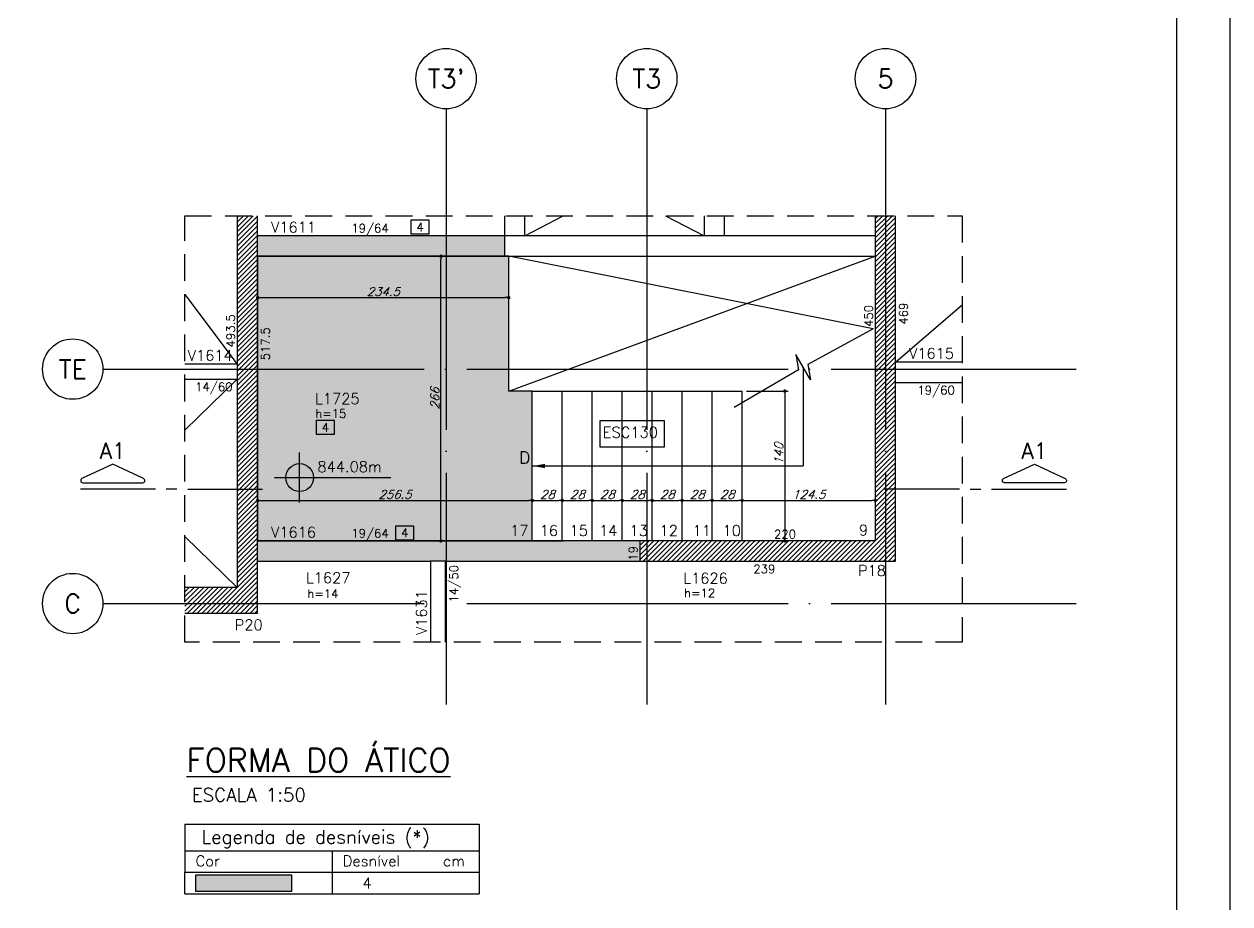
# Model space of a CAD drawing. Header units: millimetres. Extents: x -832 to 3668, y -1574 to 5296.
# Drawn here: x 2541 to 3668, y 3526 to 4348 of the extents above; entities that cross this region are included whole.
import ezdxf
from ezdxf.enums import TextEntityAlignment as Align

# ---------------------------------------------------------------- set-up
doc = ezdxf.new("R2010")
doc.units = ezdxf.units.MM
doc.header["$LTSCALE"] = 50
doc.linetypes.add('DASHED', pattern=[0.75, 0.5, -0.25])
doc.linetypes.add('EIXO', pattern=[6.8, 6, -0.4, 0, -0.4])
for name, color, linetype in [('AR-TEXTO_REGUA 120_1-200', 4, 'Continuous'), ('F-AUX', 2, 'Continuous'), ('F-AUX-RED', 1, 'Continuous'), ('F-CORTE-INDICAÇÃO', 4, 'Continuous'), ('F-COTAS', 106, 'Continuous'), ('F-EIXO', 12, 'EIXO'), ('F-ESC NUM', 2, 'Continuous'), ('F-ESC-PROJ', 1, 'Continuous'), ('F-ESCADAS', 2, 'Continuous'), ('F-LAJES', 3, 'Continuous'), ('F-LAJES-DIM', 2, 'Continuous'), ('F-LAJES-NOME', 4, 'Continuous'), ('F-MARGEM', 1, 'Continuous'), ('F-NÍVEL-PLANTA', 2, 'Continuous'), ('F-PILARES-DIM', 172, 'Continuous'), ('F-PILARES-HACH', 174, 'Continuous'), ('F-PILARES-NOME', 170, 'Continuous'), ('F-PILARES-S', 170, 'Continuous'), ('F-TABELA-NÍVEIS', 1, 'Continuous'), ('F-TEXTO', 6, 'Continuous'), ('F-TEXTO ESCADA', 2, 'Continuous'), ('F-TEXTO-YELLOW', 2, 'Continuous'), ('F-VIGAS', 3, 'Continuous'), ('F-VIGAS-DIM', 2, 'Continuous'), ('F-VIGAS-NOME', 4, 'Continuous'), ('F-VÃO', 1, 'Continuous')]:
    doc.layers.add(name, color=color, linetype=linetype)
doc.layers.add('F-DESNIVEL-3', color=7, linetype='Continuous', true_color=0xd5c7ff)
doc.styles.add('5385-ARQ-PB-BAS-PLA-TER-TORRE-A-106-TXT$0$R60-75', font='romans.shx', dxfattribs={"height": 0.1125})
doc.styles.add('CP-TEXT-INCL', font='romans.shx', dxfattribs={"oblique": 20})
doc.styles.add('MCP', font='romans.shx')
doc.styles.add('REGUA-120-esc1_200', font='simplex.shx', dxfattribs={"height": 0.6})
doc.styles.add('ROMANS', font='romans.shx')
doc.dimstyles.new('CP-COTAS-50', dxfattribs={"dimscale": 0.64, "dimtxt": 12.5, "dimasz": 5, "dimexe": 5, "dimexo": 5, "dimgap": 2.5, "dimtad": 1, "dimdec": 1, "dimdsep": 46, "dimtxsty": 'CP-TEXT-INCL', "dimblk1": 'DOT', "dimblk2": 'DOT', "dimsah": 1, "dimcen": 9, "dimclrd": 256, "dimclre": 256, "dimclrt": 256, "dimadec": 0, "dimazin": 0, "dimtfac": 1, "dimtdec": 1, "dimtmove": 2, "dimatfit": 3, "dimldrblk": 'DOT', "dimfxl": 5, "dimtolj": 1, "dimarcsym": 0})
pattern_1 = [(0, (0, 0), (0, 6.985), [5.08, -1.905]), (90, (0, 0), (-6.985, 4e-16), [5.08, -1.905])]
pattern_2 = [(45, (2740.456, 3821.3982), (-2.245064, 2.245064), [])]

# ---------------------------------------------------------------- blocks, each defined once
blk = doc.blocks.new('A0-1L_900')
at = {"layer": 'F-MARGEM', "color": 2}
blk.add_lwpolyline([(0, 0), (0, 90), (137.4, 90), (137.4, 0)], close=True, dxfattribs=at)
at = {"layer": 'F-MARGEM', "color": 7}
blk.add_lwpolyline([(2.5, 89), (136.4, 89), (136.4, 1), (2.5, 1)], close=True, dxfattribs=at)
blk = doc.blocks.new('*U8')
at = {"layer": 'F-EIXO'}
blk.add_line((0, 0), (0, -556.6), dxfattribs=at)
at = {"layer": 'F-EIXO', "color": 2, "linetype": 'Continuous'}
blk.add_circle((0, 28.2), 28.2, dxfattribs=at)
at = {"layer": 'F-TEXTO', "style": 'ROMANS'}
blk.add_attdef('EIXO', text='', height=17.5, rotation=360, dxfattribs=at).set_placement((0, 28.2), align=Align.MIDDLE_CENTER)
blk = doc.blocks.new('*U7')
at = {"layer": 'F-EIXO'}
blk.add_line((0, 0), (909.2, 0), dxfattribs=at)
at = {"layer": 'F-EIXO', "color": 2, "linetype": 'Continuous'}
blk.add_circle((-28.2, 0), 28.2, dxfattribs=at)
at = {"layer": 'F-TEXTO', "style": 'ROMANS'}
blk.add_attdef('EIXO', text='', height=17.5, dxfattribs=at).set_placement((-28.2, 0), align=Align.MIDDLE_CENTER)
blk = doc.blocks.new('*U6')
at = {"layer": 'F-LAJES-DIM', "color": 1}
blk.add_lwpolyline([(0, 0), (21.4, 0), (21.4, 16), (0, 16)], close=True, dxfattribs=at)
at = {"layer": 'F-LAJES-DIM', "style": 'MCP'}
blk.add_attdef('DIM', text='', height=10, dxfattribs=at).set_placement((10.7, 8), align=Align.MIDDLE_CENTER)
blk = doc.blocks.new('Nível - Planta')
at = {"layer": 'F-NÍVEL-PLANTA'}
h = blk.add_hatch(color=71, dxfattribs=at)
h.paths.add_polyline_path([(0, 0), (0, 0.26, 0.414214), (-0.26, 0)])
h.paths.add_polyline_path([(0.26, 0), (0, 0), (0, -0.26, 0.414214)])
for p, q in [((0, -0.469), (0, 0.469)), ((-0.469, 0), (1.704, 0))]:
    blk.add_line(p, q, dxfattribs=at)
blk.add_circle((0, 0), 0.26, dxfattribs=at)
at = {"layer": 'F-TEXTO', "color": 3, "style": 'MCP'}
blk.add_attdef('NÍVEL', (0.333, 0.102), '', height=0.2, dxfattribs=at)
blk = doc.blocks.new('*U9')
at = {"layer": 'F-CORTE-INDICAÇÃO'}
for p, q in [((-100, 0), (-170, 0)), ((-80, 0), (-90, 0)), ((-70, 0), (0, 0))]:
    blk.add_line(p, q, dxfattribs=at)
blk.add_lwpolyline([(-112, 6, 0.802585), (-111.2, 9.8), (-140, 23.3), (-168.8, 9.8, 0.802585), (-168, 6)], format="xyb", close=True, dxfattribs=at)
at = {"layer": 'F-CORTE-INDICAÇÃO', "style": 'ROMANS'}
blk.add_attdef('CORTE', text='', height=15, dxfattribs=at).set_placement((-140, 35.8), align=Align.MIDDLE_CENTER)
at = {"layer": 'F-CORTE-INDICAÇÃO', "color": 2, "style": 'ROMANS'}
blk.add_attdef('FOLHA', text='', height=12, dxfattribs=at).set_placement((-140, -10), align=Align.MIDDLE_CENTER)
blk = doc.blocks.new('_DOT')
at = {"color": 0, "linetype": 'ByBlock'}
blk.add_line((-0.5, 0), (-1, 0), dxfattribs=at)
at = {"color": 0, "linetype": 'ByBlock', "const_width": 0.5}
blk.add_lwpolyline([(-0.25, 0, 1), (0.25, 0, 1)], format="xyb", close=True, dxfattribs=at)
blk = doc.blocks.new('*D393')
at = {"layer": 'DEFPOINTS', "color": 0, "transparency": 16777216}
for p in [(2759.5, 3900.1), (3016, 3902.7), (3016, 3896.3)]:
    blk.add_point(p, dxfattribs=at)
at = {"layer": 'F-COTAS', "lineweight": -2, "transparency": 16777216}
for p, q in [((2759.5, 3903.3), (2759.5, 3905.9)), ((2762.7, 3902.7), (3012.8, 3902.7)), ((3016, 3899.5), (3016, 3905.9))]:
    blk.add_line(p, q, dxfattribs=at)
at = {"layer": 'F-COTAS', "lineweight": -2, "transparency": 16777216, "xscale": 3.2, "yscale": 3.2, "zscale": 3.2, "rotation": 180}
blk.add_blockref('_DOT', (2759.5, 3902.7), dxfattribs=at)
at = {"layer": 'F-COTAS', "lineweight": -2, "transparency": 16777216, "xscale": 3.2, "yscale": 3.2, "zscale": 3.2}
blk.add_blockref('_DOT', (3016, 3902.7), dxfattribs=at)
at = {"layer": 'F-COTAS', "transparency": 16777216, "insert": (2887.7, 3908.3), "char_height": 8, "attachment_point": 5, "style": 'CP-TEXT-INCL'}
blk.add_mtext('\\A1;256.5', dxfattribs=at)
blk = doc.blocks.new('*D394')
at = {"layer": 'DEFPOINTS', "color": 0, "transparency": 16777216}
for p in [(3072, 3902.7), (3044, 3894.1), (3072, 3894.1)]:
    blk.add_point(p, dxfattribs=at)
at = {"layer": 'F-COTAS', "lineweight": -2, "transparency": 16777216}
for p, q in [((3044, 3897.3), (3044, 3905.9)), ((3047.2, 3902.7), (3068.8, 3902.7)), ((3072, 3897.3), (3072, 3905.9))]:
    blk.add_line(p, q, dxfattribs=at)
at = {"layer": 'F-COTAS', "lineweight": -2, "transparency": 16777216, "xscale": 3.2, "yscale": 3.2, "zscale": 3.2, "rotation": 180}
blk.add_blockref('_DOT', (3044, 3902.7), dxfattribs=at)
at = {"layer": 'F-COTAS', "lineweight": -2, "transparency": 16777216, "xscale": 3.2, "yscale": 3.2, "zscale": 3.2}
blk.add_blockref('_DOT', (3072, 3902.7), dxfattribs=at)
at = {"layer": 'F-COTAS', "transparency": 16777216, "insert": (3058, 3908.3), "char_height": 8, "attachment_point": 5, "style": 'CP-TEXT-INCL'}
blk.add_mtext('\\A1;28', dxfattribs=at)
blk = doc.blocks.new('*D395')
at = {"layer": 'DEFPOINTS', "color": 0, "transparency": 16777216}
for p in [(3100, 3902.7), (3072, 3894.1), (3100, 3894.1)]:
    blk.add_point(p, dxfattribs=at)
at = {"layer": 'F-COTAS', "lineweight": -2, "transparency": 16777216}
for p, q in [((3072, 3897.3), (3072, 3905.9)), ((3075.2, 3902.7), (3096.8, 3902.7)), ((3100, 3897.3), (3100, 3905.9))]:
    blk.add_line(p, q, dxfattribs=at)
at = {"layer": 'F-COTAS', "lineweight": -2, "transparency": 16777216, "xscale": 3.2, "yscale": 3.2, "zscale": 3.2, "rotation": 180}
blk.add_blockref('_DOT', (3072, 3902.7), dxfattribs=at)
at = {"layer": 'F-COTAS', "lineweight": -2, "transparency": 16777216, "xscale": 3.2, "yscale": 3.2, "zscale": 3.2}
blk.add_blockref('_DOT', (3100, 3902.7), dxfattribs=at)
at = {"layer": 'F-COTAS', "transparency": 16777216, "insert": (3086, 3908.3), "char_height": 8, "attachment_point": 5, "style": 'CP-TEXT-INCL'}
blk.add_mtext('\\A1;28', dxfattribs=at)
blk = doc.blocks.new('*D396')
at = {"layer": 'DEFPOINTS', "color": 0, "transparency": 16777216}
for p in [(3128, 3902.7), (3100, 3894.1), (3128, 3894.1)]:
    blk.add_point(p, dxfattribs=at)
at = {"layer": 'F-COTAS', "lineweight": -2, "transparency": 16777216}
for p, q in [((3100, 3897.3), (3100, 3905.9)), ((3103.2, 3902.7), (3124.8, 3902.7)), ((3128, 3897.3), (3128, 3905.9))]:
    blk.add_line(p, q, dxfattribs=at)
at = {"layer": 'F-COTAS', "lineweight": -2, "transparency": 16777216, "xscale": 3.2, "yscale": 3.2, "zscale": 3.2, "rotation": 180}
blk.add_blockref('_DOT', (3100, 3902.7), dxfattribs=at)
at = {"layer": 'F-COTAS', "lineweight": -2, "transparency": 16777216, "xscale": 3.2, "yscale": 3.2, "zscale": 3.2}
blk.add_blockref('_DOT', (3128, 3902.7), dxfattribs=at)
at = {"layer": 'F-COTAS', "transparency": 16777216, "insert": (3114, 3908.3), "char_height": 8, "attachment_point": 5, "style": 'CP-TEXT-INCL'}
blk.add_mtext('\\A1;28', dxfattribs=at)
blk = doc.blocks.new('*D397')
at = {"layer": 'DEFPOINTS', "color": 0, "transparency": 16777216}
for p in [(3156, 3902.7), (3128, 3894.1), (3156, 3894.1)]:
    blk.add_point(p, dxfattribs=at)
at = {"layer": 'F-COTAS', "lineweight": -2, "transparency": 16777216}
for p, q in [((3128, 3897.3), (3128, 3905.9)), ((3131.2, 3902.7), (3152.8, 3902.7)), ((3156, 3897.3), (3156, 3905.9))]:
    blk.add_line(p, q, dxfattribs=at)
at = {"layer": 'F-COTAS', "lineweight": -2, "transparency": 16777216, "xscale": 3.2, "yscale": 3.2, "zscale": 3.2, "rotation": 180}
blk.add_blockref('_DOT', (3128, 3902.7), dxfattribs=at)
at = {"layer": 'F-COTAS', "lineweight": -2, "transparency": 16777216, "xscale": 3.2, "yscale": 3.2, "zscale": 3.2}
blk.add_blockref('_DOT', (3156, 3902.7), dxfattribs=at)
at = {"layer": 'F-COTAS', "transparency": 16777216, "insert": (3142, 3908.3), "char_height": 8, "attachment_point": 5, "style": 'CP-TEXT-INCL'}
blk.add_mtext('\\A1;28', dxfattribs=at)
blk = doc.blocks.new('*D398')
at = {"layer": 'DEFPOINTS', "color": 0, "transparency": 16777216}
for p in [(3184, 3902.7), (3156, 3894.1), (3184, 3894.1)]:
    blk.add_point(p, dxfattribs=at)
at = {"layer": 'F-COTAS', "lineweight": -2, "transparency": 16777216}
for p, q in [((3156, 3897.3), (3156, 3905.9)), ((3159.2, 3902.7), (3180.8, 3902.7)), ((3184, 3897.3), (3184, 3905.9))]:
    blk.add_line(p, q, dxfattribs=at)
at = {"layer": 'F-COTAS', "lineweight": -2, "transparency": 16777216, "xscale": 3.2, "yscale": 3.2, "zscale": 3.2, "rotation": 180}
blk.add_blockref('_DOT', (3156, 3902.7), dxfattribs=at)
at = {"layer": 'F-COTAS', "lineweight": -2, "transparency": 16777216, "xscale": 3.2, "yscale": 3.2, "zscale": 3.2}
blk.add_blockref('_DOT', (3184, 3902.7), dxfattribs=at)
at = {"layer": 'F-COTAS', "transparency": 16777216, "insert": (3170, 3908.3), "char_height": 8, "attachment_point": 5, "style": 'CP-TEXT-INCL'}
blk.add_mtext('\\A1;28', dxfattribs=at)
blk = doc.blocks.new('*D399')
at = {"layer": 'DEFPOINTS', "color": 0, "transparency": 16777216}
for p in [(3212, 3902.7), (3184, 3894.1), (3212, 3894.1)]:
    blk.add_point(p, dxfattribs=at)
at = {"layer": 'F-COTAS', "lineweight": -2, "transparency": 16777216}
for p, q in [((3184, 3897.3), (3184, 3905.9)), ((3187.2, 3902.7), (3208.8, 3902.7)), ((3212, 3897.3), (3212, 3905.9))]:
    blk.add_line(p, q, dxfattribs=at)
at = {"layer": 'F-COTAS', "lineweight": -2, "transparency": 16777216, "xscale": 3.2, "yscale": 3.2, "zscale": 3.2, "rotation": 180}
blk.add_blockref('_DOT', (3184, 3902.7), dxfattribs=at)
at = {"layer": 'F-COTAS', "lineweight": -2, "transparency": 16777216, "xscale": 3.2, "yscale": 3.2, "zscale": 3.2}
blk.add_blockref('_DOT', (3212, 3902.7), dxfattribs=at)
at = {"layer": 'F-COTAS', "transparency": 16777216, "insert": (3198, 3908.3), "char_height": 8, "attachment_point": 5, "style": 'CP-TEXT-INCL'}
blk.add_mtext('\\A1;28', dxfattribs=at)
blk = doc.blocks.new('*D400')
at = {"layer": 'DEFPOINTS', "color": 0, "transparency": 16777216}
for p in [(3336.5, 3902.7), (3336.5, 3899.2), (3212, 3894.1)]:
    blk.add_point(p, dxfattribs=at)
at = {"layer": 'F-COTAS', "lineweight": -2, "transparency": 16777216}
for p, q in [((3212, 3897.3), (3212, 3905.9)), ((3215.2, 3902.7), (3333.3, 3902.7)), ((3336.5, 3902.4), (3336.5, 3905.9))]:
    blk.add_line(p, q, dxfattribs=at)
at = {"layer": 'F-COTAS', "lineweight": -2, "transparency": 16777216, "xscale": 3.2, "yscale": 3.2, "zscale": 3.2, "rotation": 180}
blk.add_blockref('_DOT', (3212, 3902.7), dxfattribs=at)
at = {"layer": 'F-COTAS', "lineweight": -2, "transparency": 16777216, "xscale": 3.2, "yscale": 3.2, "zscale": 3.2}
blk.add_blockref('_DOT', (3336.5, 3902.7), dxfattribs=at)
at = {"layer": 'F-COTAS', "transparency": 16777216, "insert": (3274.2, 3908.3), "char_height": 8, "attachment_point": 5, "style": 'CP-TEXT-INCL'}
blk.add_mtext('\\A1;124.5', dxfattribs=at)
blk = doc.blocks.new('*D401')
at = {"layer": 'DEFPOINTS', "color": 0, "transparency": 16777216}
for p in [(2759.5, 4090.2), (2994, 4092.2), (2994, 4086.6)]:
    blk.add_point(p, dxfattribs=at)
at = {"layer": 'F-COTAS', "lineweight": -2, "transparency": 16777216}
for p, q in [((2759.5, 4093.4), (2759.5, 4095.4)), ((2762.7, 4092.2), (2990.8, 4092.2)), ((2994, 4089.8), (2994, 4095.4))]:
    blk.add_line(p, q, dxfattribs=at)
at = {"layer": 'F-COTAS', "lineweight": -2, "transparency": 16777216, "xscale": 3.2, "yscale": 3.2, "zscale": 3.2, "rotation": 180}
blk.add_blockref('_DOT', (2759.5, 4092.2), dxfattribs=at)
at = {"layer": 'F-COTAS', "lineweight": -2, "transparency": 16777216, "xscale": 3.2, "yscale": 3.2, "zscale": 3.2}
blk.add_blockref('_DOT', (2994, 4092.2), dxfattribs=at)
at = {"layer": 'F-COTAS', "transparency": 16777216, "insert": (2876.7, 4097.8), "char_height": 8, "attachment_point": 5, "style": 'CP-TEXT-INCL'}
blk.add_mtext('\\A1;234.5', dxfattribs=at)
blk = doc.blocks.new('*D402')
at = {"layer": 'DEFPOINTS', "color": 0, "transparency": 16777216}
for p in [(3213, 4004.9), (3243.4, 3864.9), (3251.9, 3864.9)]:
    blk.add_point(p, dxfattribs=at)
at = {"layer": 'F-COTAS', "lineweight": -2, "transparency": 16777216}
for p, q in [((3216.2, 4004.9), (3255.1, 4004.9)), ((3251.9, 4001.7), (3251.9, 3868.1)), ((3246.6, 3864.9), (3255.1, 3864.9))]:
    blk.add_line(p, q, dxfattribs=at)
at = {"layer": 'F-COTAS', "lineweight": -2, "transparency": 16777216, "xscale": 3.2, "yscale": 3.2, "zscale": 3.2}
for p, rotation in [((3251.9, 4004.9), 90), ((3251.9, 3864.9), 270)]:
    blk.add_blockref('_DOT', p, dxfattribs=dict(at, rotation=rotation))
at = {"layer": 'F-COTAS', "transparency": 16777216, "insert": (3246.3, 3946.1), "char_height": 8, "attachment_point": 5, "rotation": 90, "style": 'CP-TEXT-INCL'}
blk.add_mtext('\\A1;140', dxfattribs=at)
blk = doc.blocks.new('*D392')
at = {"layer": 'DEFPOINTS', "color": 0, "transparency": 16777216}
for p in [(2928, 4130.9), (2930.6, 4130.9), (2928, 3864.9)]:
    blk.add_point(p, dxfattribs=at)
at = {"layer": 'F-COTAS', "lineweight": -2, "transparency": 16777216}
for p, q in [((2930.6, 3868.1), (2930.6, 4127.7)), ((2931.2, 4130.9), (2933.8, 4130.9)), ((2931.2, 3864.9), (2933.8, 3864.9))]:
    blk.add_line(p, q, dxfattribs=at)
at = {"layer": 'F-COTAS', "lineweight": -2, "transparency": 16777216, "xscale": 3.2, "yscale": 3.2, "zscale": 3.2}
for p, rotation in [((2930.6, 4130.9), 90), ((2930.6, 3864.9), 270)]:
    blk.add_blockref('_DOT', p, dxfattribs=dict(at, rotation=rotation))
at = {"layer": 'F-COTAS', "transparency": 16777216, "insert": (2925, 3997.9), "char_height": 8, "attachment_point": 5, "rotation": 90, "style": 'CP-TEXT-INCL'}
blk.add_mtext('\\A1;266', dxfattribs=at)
blk = doc.blocks.new('*D621')
at = {"layer": 'DEFPOINTS', "color": 0, "transparency": 16777216}
for p in [(3044, 3902.7), (3016, 3894.1), (3044, 3894.1)]:
    blk.add_point(p, dxfattribs=at)
at = {"layer": 'F-COTAS', "lineweight": -2, "transparency": 16777216}
for p, q in [((3016, 3897.3), (3016, 3905.9)), ((3019.2, 3902.7), (3040.8, 3902.7)), ((3044, 3897.3), (3044, 3905.9))]:
    blk.add_line(p, q, dxfattribs=at)
at = {"layer": 'F-COTAS', "lineweight": -2, "transparency": 16777216, "xscale": 3.2, "yscale": 3.2, "zscale": 3.2, "rotation": 180}
blk.add_blockref('_DOT', (3016, 3902.7), dxfattribs=at)
at = {"layer": 'F-COTAS', "lineweight": -2, "transparency": 16777216, "xscale": 3.2, "yscale": 3.2, "zscale": 3.2}
blk.add_blockref('_DOT', (3044, 3902.7), dxfattribs=at)
at = {"layer": 'F-COTAS', "transparency": 16777216, "insert": (3030, 3908.3), "char_height": 8, "attachment_point": 5, "style": 'CP-TEXT-INCL'}
blk.add_mtext('\\A1;28', dxfattribs=at)

msp = doc.modelspace()

# ---------------------------------------------------------------- hatches: boundary and pattern name
h = msp.add_hatch()
h.set_pattern_fill('ANGLE', color=256)
h.set_pattern_definition(pattern_1)
h.paths.add_polyline_path([(2769.93, 4150.52), (2816.84, 4150.52), (2816.84, 4165.52), (2769.93, 4165.52)], flags=9)
h = msp.add_hatch()
h.set_pattern_fill('ANGLE', color=256)
h.set_pattern_definition(pattern_1)
h.paths.add_polyline_path([(2846.19, 4147.31), (2888.1, 4147.31), (2888.1, 4165.59), (2846.19, 4165.59)], flags=9)
h = msp.add_hatch()
h.set_pattern_fill('ANGLE', color=256)
h.set_pattern_definition(pattern_1)
h.paths.add_polyline_path([(3368.71, 4066.04), (3368.71, 4090.23), (3356.71, 4090.23), (3356.71, 4066.04)], flags=9)
h = msp.add_hatch()
h.set_pattern_fill('ANGLE', color=256)
h.set_pattern_definition(pattern_1)
h.paths.add_polyline_path([(2740.21, 4044.79), (2740.21, 4080.79), (2728.21, 4080.79), (2728.21, 4044.79)], flags=9)
h = msp.add_hatch()
h.set_pattern_fill('ANGLE', color=256)
h.set_pattern_definition(pattern_1)
h.paths.add_polyline_path([(3336.21, 4063.91), (3336.21, 4088.48), (3324.21, 4088.48), (3324.21, 4063.91)], flags=9)
h = msp.add_hatch()
h.set_pattern_fill('ANGLE', color=256)
h.set_pattern_definition(pattern_1)
h.paths.add_polyline_path([(2772.71, 4032.79), (2772.71, 4068.79), (2760.71, 4068.79), (2760.71, 4032.79)], flags=9)
h = msp.add_hatch()
h.set_pattern_fill('ANGLE', color=256)
h.set_pattern_definition(pattern_1)
h.paths.add_polyline_path([(2692.15, 4030.68), (2742.39, 4030.68), (2742.39, 4045.68), (2692.15, 4045.68)], flags=9)
h = msp.add_hatch()
h.set_pattern_fill('ANGLE', color=256)
h.set_pattern_definition(pattern_1)
h.paths.add_polyline_path([(3365.93, 4032.52), (3415.69, 4032.52), (3415.69, 4047.52), (3365.93, 4047.52)], flags=9)
h = msp.add_hatch()
h.set_pattern_fill('ANGLE', color=256)
h.set_pattern_definition(pattern_1)
h.paths.add_polyline_path([(2700.23, 3999.09), (2741.76, 3999.09), (2741.76, 4017.38), (2700.23, 4017.38)], flags=9)
h = msp.add_hatch()
h.set_pattern_fill('ANGLE', color=256)
h.set_pattern_definition(pattern_1)
h.paths.add_polyline_path([(3375.01, 3996), (3416.54, 3996), (3416.54, 4014.29), (3375.01, 4014.29)], flags=9)
h = msp.add_hatch()
h.set_pattern_fill('ANGLE', color=256)
h.set_pattern_definition(pattern_1)
h.paths.add_polyline_path([(2812.56, 3990.29), (2860.42, 3990.29), (2860.42, 4005.29), (2812.56, 4005.29)], flags=9)
h = msp.add_hatch()
h.set_pattern_fill('ANGLE', color=256)
h.set_pattern_definition(pattern_1)
h.paths.add_polyline_path([(2812.77, 3977.9), (2846.48, 3977.9), (2846.48, 3989.9), (2812.77, 3989.9)], flags=9)
h = msp.add_hatch()
h.set_pattern_fill('ANGLE', color=256)
h.set_pattern_definition(pattern_1)
h.paths.add_polyline_path([(3138.99, 3940.56), (3193.04, 3940.56), (3193.04, 3955.56), (3138.99, 3955.56)], flags=9)
h = msp.add_hatch()
h.set_pattern_fill('ANGLE', color=256)
h.set_pattern_definition(pattern_1)
h.paths.add_polyline_path([(3003.94, 3920.48), (3015.6, 3920.48), (3015.6, 3935.48), (3003.94, 3935.48)], flags=9)
h = msp.add_hatch()
h.set_pattern_fill('ANGLE', color=256)
h.set_pattern_definition(pattern_1)
h.paths.add_polyline_path([(2769.93, 3865.52), (2819.69, 3865.52), (2819.69, 3880.52), (2769.93, 3880.52)], flags=9)
h = msp.add_hatch()
h.set_pattern_fill('ANGLE', color=256)
h.set_pattern_definition(pattern_1)
h.paths.add_polyline_path([(2846.19, 3862.31), (2888.1, 3862.31), (2888.1, 3880.59), (2846.19, 3880.59)], flags=9)
h = msp.add_hatch()
h.set_pattern_fill('ANGLE', color=256)
h.set_pattern_definition(pattern_1)
h.paths.add_polyline_path([(2996.74, 3867.52), (3016.5, 3867.52), (3016.5, 3882.52), (2996.74, 3882.52)], flags=9)
h = msp.add_hatch()
h.set_pattern_fill('ANGLE', color=256)
h.set_pattern_definition(pattern_1)
h.paths.add_polyline_path([(3024.24, 3867.52), (3044, 3867.52), (3044, 3882.52), (3024.24, 3882.52)], flags=9)
h = msp.add_hatch()
h.set_pattern_fill('ANGLE', color=256)
h.set_pattern_definition(pattern_1)
h.paths.add_polyline_path([(3052.24, 3867.52), (3072, 3867.52), (3072, 3882.52), (3052.24, 3882.52)], flags=9)
h = msp.add_hatch()
h.set_pattern_fill('ANGLE', color=256)
h.set_pattern_definition(pattern_1)
h.paths.add_polyline_path([(3079.76, 3867.52), (3100, 3867.52), (3100, 3882.52), (3079.76, 3882.52)], flags=9)
h = msp.add_hatch()
h.set_pattern_fill('ANGLE', color=256)
h.set_pattern_definition(pattern_1)
h.paths.add_polyline_path([(3108.24, 3867.52), (3128, 3867.52), (3128, 3882.52), (3108.24, 3882.52)], flags=9)
h = msp.add_hatch()
h.set_pattern_fill('ANGLE', color=256)
h.set_pattern_definition(pattern_1)
h.paths.add_polyline_path([(3136.24, 3867.52), (3156, 3867.52), (3156, 3882.52), (3136.24, 3882.52)], flags=9)
h = msp.add_hatch()
h.set_pattern_fill('ANGLE', color=256)
h.set_pattern_definition(pattern_1)
h.paths.add_polyline_path([(3167.09, 3867.52), (3184, 3867.52), (3184, 3882.52), (3167.09, 3882.52)], flags=9)
h = msp.add_hatch()
h.set_pattern_fill('ANGLE', color=256)
h.set_pattern_definition(pattern_1)
h.paths.add_polyline_path([(3192.24, 3867.52), (3212, 3867.52), (3212, 3882.52), (3192.24, 3882.52)], flags=9)
h = msp.add_hatch()
h.set_pattern_fill('ANGLE', color=256)
h.set_pattern_definition(pattern_1)
h.paths.add_polyline_path([(3240.94, 3865.15), (3265.51, 3865.15), (3265.51, 3877.15), (3240.94, 3877.15)], flags=9)
h = msp.add_hatch()
h.set_pattern_fill('ANGLE', color=256)
h.set_pattern_definition(pattern_1)
h.paths.add_polyline_path([(3306.28, 3867.52), (3327, 3867.52), (3327, 3882.52), (3306.28, 3882.52)], flags=9)
h = msp.add_hatch()
h.set_pattern_fill('ANGLE', color=256)
h.set_pattern_definition(pattern_1)
h.paths.add_polyline_path([(3116.21, 3846.68), (3116.21, 3862.11), (3104.21, 3862.11), (3104.21, 3846.68)], flags=9)
h = msp.add_hatch()
h.set_pattern_fill('ANGLE', color=256)
h.set_pattern_definition(pattern_1)
h.paths.add_polyline_path([(2952.39, 3806.61), (2952.39, 3848.14), (2934.1, 3848.14), (2934.1, 3806.61)], flags=9)
h = msp.add_hatch()
h.set_pattern_fill('ANGLE', color=256)
h.set_pattern_definition(pattern_1)
h.paths.add_polyline_path([(3221.6, 3832.65), (3245.79, 3832.65), (3245.79, 3844.65), (3221.6, 3844.65)], flags=9)
h = msp.add_hatch()
h.set_pattern_fill('ANGLE', color=256)
h.set_pattern_definition(pattern_1)
h.paths.add_polyline_path([(3319.65, 3829.62), (3350.36, 3829.62), (3350.36, 3844.62), (3319.65, 3844.62)], flags=9)
h = msp.add_hatch()
h.set_pattern_fill('ANGLE', color=256)
h.set_pattern_definition(pattern_1)
h.paths.add_polyline_path([(2804.03, 3822.92), (2851.88, 3822.92), (2851.88, 3837.92), (2804.03, 3837.92)], flags=9)
h = msp.add_hatch()
h.set_pattern_fill('ANGLE', color=256)
h.set_pattern_definition(pattern_1)
h.paths.add_polyline_path([(3156.44, 3822.52), (3204.3, 3822.52), (3204.3, 3837.52), (3156.44, 3837.52)], flags=9)
h = msp.add_hatch()
h.set_pattern_fill('ANGLE', color=256)
h.set_pattern_definition(pattern_1)
h.paths.add_polyline_path([(2805.39, 3809.56), (2839.48, 3809.56), (2839.48, 3821.56), (2805.39, 3821.56)], flags=9)
h = msp.add_hatch()
h.set_pattern_fill('ANGLE', color=256)
h.set_pattern_definition(pattern_1)
h.paths.add_polyline_path([(2920.01, 3774.84), (2920.01, 3821.75), (2905.01, 3821.75), (2905.01, 3774.84)], flags=9)
h = msp.add_hatch()
h.set_pattern_fill('ANGLE', color=256)
h.set_pattern_definition(pattern_1)
h.paths.add_polyline_path([(3157.27, 3810.2), (3190.98, 3810.2), (3190.98, 3822.2), (3157.27, 3822.2)], flags=9)
h = msp.add_hatch()
h.set_pattern_fill('ANGLE', color=256)
h.set_pattern_definition(pattern_1)
h.paths.add_polyline_path([(2737.43, 3778.87), (2768.15, 3778.87), (2768.15, 3793.87), (2737.43, 3793.87)], flags=9)
h = msp.add_hatch()
h.set_pattern_fill('ANGLE', color=256)
h.set_pattern_definition(pattern_1)
h.paths.add_polyline_path([(2682.19, 3637.04), (2981.93, 3637.04), (2981.93, 3682.66), (2682.19, 3682.66)], flags=9)
h = msp.add_hatch()
h.set_pattern_fill('ANGLE', color=256)
h.set_pattern_definition(pattern_1)
h.paths.add_polyline_path([(2694.79, 3618.28), (2823.07, 3618.28), (2823.07, 3637.03), (2694.79, 3637.03)], flags=9)
h = msp.add_hatch()
h.set_pattern_fill('ANGLE', color=256)
h.set_pattern_definition(pattern_1)
h.paths.add_polyline_path([(2704.59, 3573.1), (2956.97, 3573.1), (2956.97, 3601.67), (2704.59, 3601.67)], flags=9)
h = msp.add_hatch()
h.set_pattern_fill('ANGLE', color=256)
h.set_pattern_definition(pattern_1)
h.paths.add_polyline_path([(2700.42, 3558.36), (2728.76, 3558.36), (2728.76, 3573.36), (2700.42, 3573.36)], flags=9)
h = msp.add_hatch()
h.set_pattern_fill('ANGLE', color=256)
h.set_pattern_definition(pattern_1)
h.paths.add_polyline_path([(2838.4, 3558.36), (2900.54, 3558.36), (2900.54, 3573.36), (2838.4, 3573.36)], flags=9)
h = msp.add_hatch()
h.set_pattern_fill('ANGLE', color=256)
h.set_pattern_definition(pattern_1)
h.paths.add_polyline_path([(2932.29, 3559.19), (2955.15, 3559.19), (2955.15, 3569.19), (2932.29, 3569.19)], flags=9)
h = msp.add_hatch()
h.set_pattern_fill('ANGLE', color=256)
h.set_pattern_definition(pattern_1)
h.paths.add_polyline_path([(2856.38, 3537.73), (2868.52, 3537.73), (2868.52, 3552.73), (2856.38, 3552.73)], flags=25)
h = msp.add_hatch()
h.set_pattern_fill('ANGLE', color=256)
h.set_pattern_definition(pattern_1)
h.paths.add_polyline_path([(2856.38, 3537.73), (2868.52, 3537.73), (2868.52, 3552.73), (2856.38, 3552.73)], flags=25)
at = {"layer": 'F-DESNIVEL-3'}
h = msp.add_hatch(color=256, dxfattribs=at)
h.dxf.hatch_style = 1
h.paths.add_polyline_path([(2989.96, 4149.9), (2759.46, 4149.9), (2759.46, 4131.15), (2989.96, 4130.9)])
h = msp.add_hatch(color=256, dxfattribs=at)
h.dxf.hatch_style = 1
h.paths.add_polyline_path([(2993.96, 4004.9), (2993.96, 4130.9), (2759.46, 4131.15), (2759.46, 3864.9), (3015.96, 3864.9), (3015.96, 4004.9)])
h.paths.add_polyline_path([(2759.46, 3181.15), (2759.46, 2914.9), (3015.96, 2914.9), (3015.96, 3040.9), (2993.96, 3040.9), (2993.96, 3180.9)])
h.paths.add_polyline_path([(3015.96, 1964.9), (3015.96, 2090.9), (2993.96, 2090.9), (2993.96, 2230.9), (2759.46, 2231.15), (2759.46, 1964.9)])
h.paths.add_polyline_path([(2759.46, 1281.15), (2759.46, 1014.9), (2959.96, 1014.9), (2959.96, 1140.9), (2993.96, 1140.9), (2993.96, 1280.65)])
h = msp.add_hatch(color=256, dxfattribs=at)
h.dxf.hatch_style = 1
h.paths.add_polyline_path([(2759.46, 3845.9), (3116.46, 3845.9), (3116.46, 3864.9), (2759.46, 3864.9)])
h = msp.add_hatch(color=256, dxfattribs=at)
h.dxf.hatch_style = 1
h.paths.add_polyline_path([(3019.46, 3845.9), (3116.46, 3845.9), (3116.46, 3864.9), (3019.46, 3864.9)])
at = {"layer": 'F-PILARES-HACH', "linetype": 'Continuous'}
h = msp.add_hatch(dxfattribs=at)
h.set_pattern_fill('ANSI31', color=256, style=0)
h.set_pattern_definition(pattern_2)
edge = h.paths.add_edge_path()
edge.add_arc((-71780.36, 3808.84), 74471.86, -0.0088043, 0.0088043, ccw=False)
edge.add_line((2691.49, 3797.4), (2759.46, 3797.4))
edge.add_line((2759.46, 3797.4), (2759.46, 4168.57))
edge.add_line((2759.46, 4168.57), (2741.49, 4168.57))
edge.add_arc((2741.49, 4118.57), 50, 90, 91.18993)
edge.add_line((2740.46, 4168.56), (2740.46, 3821.4))
edge.add_line((2740.46, 3821.4), (2691.49, 3821.4))
edge.add_line((2691.49, 3821.4), (2691.49, 3820.29))
h = msp.add_hatch(dxfattribs=at)
h.set_pattern_fill('ANSI31', color=256, style=0)
h.set_pattern_definition(pattern_2)
h.paths.add_polyline_path([(3355.46, 4168.57), (3336.46, 4168.57), (3336.46, 3864.9), (3116.46, 3864.9), (3116.46, 3845.9), (3355.46, 3845.9)])

# ---------------------------------------------------------------- linework, layer by layer
at = {"layer": 'F-AUX', "color": 1}
msp.add_lwpolyline([(3334.4, 4063.12), (3273.37, 4029.75), (3276, 4015.37), (3262.11, 4039.08), (3264.74, 4024.7), (3204.72, 3989.55)], dxfattribs=at)
msp.add_solid([(3027.96, 3932.9), (3015.96, 3934.9), (3027.96, 3936.9)], dxfattribs=at)
at = {"layer": 'F-AUX-RED', "color": 1, "linetype": 'DASHED'}
msp.add_lwpolyline([(2691.49, 4168.57), (3417.68, 4168.57), (3417.68, 3770.29), (2691.49, 3770.29)], close=True, dxfattribs=at)
at = {"layer": 'F-DESNIVEL-3'}
for points in [[(2701.49, 3537.73), (2791.49, 3537.73), (2791.49, 3552.73)], [(2701.49, 3537.73), (2791.49, 3552.73), (2701.49, 3552.73)], [(2701.49, 3537.73), (2701.49, 3552.73), (2701.49, 3537.73)]]:
    msp.add_solid(points, dxfattribs=at)
at = {"layer": 'F-ESC-PROJ'}
for points in [[(3269.06, 4027.23), (3269.06, 3934.9)], [(3015.96, 3934.9), (3269.06, 3934.9)]]:
    msp.add_lwpolyline(points, dxfattribs=at)
at = {"layer": 'F-ESC-PROJ', "linetype": 'DASHED', "ltscale": 0.25}
msp.add_lwpolyline([(2988.96, 4004.9), (2988.96, 4004.9)], dxfattribs=at)
at = {"layer": 'F-ESCADAS', "linetype": 'Continuous'}
for points in [[(3015.96, 4004.9), (3015.96, 4004.9), (3212.01, 4004.9)], [(3015.96, 3864.9), (3015.96, 4004.9)], [(3044.01, 3990.9), (3044.01, 4004.9)], [(3072.01, 3990.9), (3072.01, 4004.9)], [(3100.01, 3990.9), (3100.01, 4004.9)], [(3128.01, 3990.9), (3128.01, 4004.9)], [(3156.01, 3990.9), (3156.01, 4004.9)], [(3184.01, 3990.9), (3184.01, 4004.9)], [(3212.01, 3994.41), (3212.01, 4004.9)], [(3015.96, 3864.9), (3015.96, 3990.9)], [(3043.96, 3864.9), (3043.96, 3990.9)], [(3071.96, 3864.9), (3071.96, 3990.9)], [(3099.96, 3864.9), (3099.96, 3990.9)], [(3127.96, 3864.9), (3127.96, 3990.9)], [(3155.96, 3864.9), (3155.96, 3990.9)], [(3183.96, 3864.9), (3183.96, 3990.9)], [(3211.96, 3864.9), (3212.01, 3994.41)]]:
    msp.add_lwpolyline(points, dxfattribs=at)
at = {"layer": 'F-LAJES'}
msp.add_lwpolyline([(3015.96, 3864.9), (3015.96, 4004.9), (2993.96, 4004.9), (2993.96, 4130.9), (2759.46, 4131.15), (2759.46, 3864.9), (3044.96, 3864.9)], dxfattribs=at)
at = {"layer": 'F-PILARES-S', "linetype": 'Continuous'}
for points in [[(2740.46, 4168.56), (2740.46, 3821.4), (2691.49, 3821.4)], [(2759.46, 3797.4), (2759.46, 4168.57)], [(3336.46, 4168.57), (3336.46, 3864.9), (3116.46, 3864.9), (3116.46, 3845.9), (3355.46, 3845.9)], [(3355.46, 3845.9), (3355.46, 4168.57)], [(2691.49, 3797.4), (2759.46, 3797.4)]]:
    msp.add_lwpolyline(points, dxfattribs=at)
at = {"layer": 'F-TABELA-NÍVEIS'}
for p, q in [((2691.49, 3600.23), (2691.49, 3555.23)), ((2691.49, 3600.23), (2966.49, 3600.23)), ((2966.49, 3600.23), (2966.49, 3575.23)), ((2691.49, 3575.23), (2966.49, 3575.23)), ((2828.99, 3575.23), (2828.99, 3555.23)), ((2966.49, 3575.23), (2966.49, 3555.23)), ((2691.49, 3555.23), (2966.49, 3555.23)), ((2691.49, 3535.23), (2691.49, 3555.23)), ((2791.49, 3552.73), (2701.49, 3552.73)), ((2701.49, 3552.73), (2701.49, 3537.73)), ((2791.49, 3537.73), (2791.49, 3552.73)), ((2828.99, 3555.23), (2828.99, 3535.23)), ((2966.49, 3555.23), (2966.49, 3535.23)), ((2701.49, 3537.73), (2791.49, 3537.73)), ((2691.49, 3535.23), (2966.49, 3535.23))]:
    msp.add_line(p, q, dxfattribs=at)
at = {"layer": 'F-TEXTO ESCADA', "color": 1}
msp.add_lwpolyline([(3079.32, 3952.4), (3079.32, 3977.4), (3139.32, 3977.4), (3139.32, 3952.4), (3079.32, 3952.4)], dxfattribs=at)
at = {"layer": 'F-VIGAS'}
for points in [[(2989.96, 4168.57), (2989.96, 4149.9)], [(3008.96, 4149.9), (3008.96, 4168.57)], [(3176.46, 4168.57), (3176.46, 4149.9)], [(3195.46, 4149.9), (3195.46, 4168.57)], [(2989.96, 4149.9), (2759.46, 4149.9)], [(3008.96, 4149.9), (2989.96, 4149.9)], [(2989.96, 4149.9), (2989.96, 4130.9)], [(3176.46, 4149.9), (3008.96, 4149.9)], [(3195.46, 4149.9), (3176.46, 4149.9)], [(3336.46, 4149.9), (3195.46, 4149.9)], [(2759.46, 4130.9), (2999.46, 4130.9)], [(2999.46, 4130.9), (3185.96, 4130.9)], [(3185.96, 4130.9), (3336.46, 4130.9)], [(2740.46, 4029.9), (2691.49, 4029.9)], [(3417.68, 4031.9), (3355.46, 4031.9)], [(2691.49, 4015.9), (2740.46, 4015.9)], [(3355.46, 4012.9), (3417.68, 4012.9)], [(2927.96, 3864.9), (2759.46, 3864.9)], [(3116.46, 3864.9), (2927.96, 3864.9)], [(2759.46, 3845.9), (2920.96, 3845.9)], [(2920.96, 3845.9), (2920.96, 3770.29)], [(2934.96, 3845.9), (2920.96, 3845.9)], [(2934.96, 3845.9), (3116.46, 3845.9)], [(2934.96, 3770.29), (2934.96, 3845.9)]]:
    msp.add_lwpolyline(points, dxfattribs=at)
at = {"layer": 'F-VÃO'}
for p, q in [((3008.96, 4149.9), (3044.91, 4168.57)), ((3140.5, 4168.57), (3176.46, 4149.9)), ((2691.49, 4095.02), (2740.46, 4029.9)), ((3355.46, 4031.9), (3417.68, 4085.49)), ((2691.49, 3968.28), (2740.46, 4015.9)), ((2691.49, 3869.01), (2740.46, 3821.4))]:
    msp.add_line(p, q, dxfattribs=at)
for points in [[(2993.96, 4004.9), (3336.46, 4130.9)], [(3334.4, 4063.12), (2993.96, 4130.9)]]:
    msp.add_lwpolyline(points, dxfattribs=at)

# ---------------------------------------------------------------- block references
at = {"layer": 'F-CORTE-INDICAÇÃO', "linetype": 'Continuous'}
ref = msp.add_blockref('*U9', (2764.1, 3913.28), dxfattribs=at)
ref.add_attrib('CORTE', 'A1', dxfattribs={"height": 15, "style": 'ROMANS'}).set_placement((2624.1, 3949.04), align=Align.MIDDLE_CENTER)
ref = msp.add_blockref('*U9', (3345.07, 3913.28), dxfattribs=dict(at, xscale=-1))
ref.add_attrib('CORTE', 'A1', dxfattribs={"height": 15, "style": 'ROMANS'}).set_placement((3485.07, 3949.04), align=Align.MIDDLE_CENTER)
at = {"layer": 'F-EIXO', "linetype": 'Continuous'}
for name, p, values in [('*U8', (2935.46, 4268.6), {'EIXO': "T3'"}), ('*U8', (3122.96, 4268.6), {'EIXO': 'T3'}), ('*U8', (3345.96, 4268.6), {'EIXO': '5'}), ('*U7', (2614.89, 4025.4), {'EIXO': 'TE'}), ('*U7', (2614.89, 3806.4), {'EIXO': 'C'})]:
    msp.add_blockref(name, p, dxfattribs=at).add_auto_attribs(values)
at = {"layer": 'F-LAJES-DIM', "linetype": 'Continuous', "xscale": 0.8, "yscale": 0.8, "zscale": 0.8}
for p in [(2902.68, 4151.7), (2814.25, 3964.5), (2888.36, 3865.98)]:
    msp.add_blockref('*U6', p, dxfattribs=at).add_auto_attribs({'DIM': '4'})
at = {"layer": 'F-MARGEM', "xscale": 50, "yscale": 50, "zscale": 50, "rotation": 90}
msp.add_blockref('A0-1L_900', (3667.68, -1574.47), dxfattribs=at)
at = {"layer": 'F-NÍVEL-PLANTA', "linetype": 'Continuous', "xscale": 50, "yscale": 50, "zscale": 50}
msp.add_blockref('Nível - Planta', (2798.7, 3924.08), dxfattribs=at).add_auto_attribs({'NÍVEL': '844.08m'})

# ---------------------------------------------------------------- texts
at = {"layer": 'AR-TEXTO_REGUA 120_1-200', "color": 2, "style": 'REGUA-120-esc1_200'}
msp.add_text('ESCALA 1:50', height=12.5, dxfattribs=at).set_placement((2697.92, 3621.4))
at = {"layer": 'F-ESC NUM', "style": '5385-ARQ-PB-BAS-PLA-TER-TORRE-A-106-TXT$0$R60-75'}
for s, p in [('17', (2995.38, 3869.57)), ('16', (3022.88, 3869.57)), ('15', (3050.88, 3869.57)), ('14', (3078.4, 3869.57)), ('13', (3106.88, 3869.57)), ('12', (3134.89, 3869.56)), ('11', (3165.76, 3869.55)), ('10', (3193.76, 3869.55)), ('9', (3321.14, 3870.02))]:
    msp.add_text(s, height=10, dxfattribs=at).set_placement(p)
at = {"layer": 'F-LAJES-DIM', "linetype": 'Continuous', "style": 'MCP'}
for s, p in [('h=15', (2813.24, 3979.9)), ('h=14', (2805.86, 3811.56)), ('h=12', (3157.74, 3812.2))]:
    msp.add_text(s, height=8, dxfattribs=at).set_placement(p)
at = {"layer": 'F-LAJES-NOME', "linetype": 'Continuous', "style": 'MCP'}
for s, p in [('L1725', (2813.15, 3992.79)), ('L1627', (2804.62, 3825.42)), ('L1626', (3157.04, 3825.02))]:
    msp.add_text(s, height=10, dxfattribs=at).set_placement(p)
at = {"layer": 'F-PILARES-DIM', "linetype": 'Continuous', "style": 'MCP'}
for s, p in [('450', (3334.21, 4064.77)), ('469', (3366.71, 4066.9)), ('493.5', (2738.21, 4045.65)), ('517.5', (2770.71, 4033.65)), ('19', (3114.21, 3846.4))]:
    msp.add_text(s, height=8, rotation=90, dxfattribs=at).set_placement(p)
for s, p in [('220', (3241.79, 3867.15)), ('239', (3222.46, 3834.65))]:
    msp.add_text(s, height=8, dxfattribs=at).set_placement(p)
at = {"layer": 'F-PILARES-NOME', "linetype": 'Continuous', "style": 'MCP'}
for s, p in [('P18', (3320.24, 3832.12)), ('P20', (2738.03, 3781.37))]:
    msp.add_text(s, height=10, dxfattribs=at).set_placement(p)
at = {"layer": 'F-TABELA-NÍVEIS', "color": 3, "style": 'MCP'}
msp.add_text('Legenda de desníveis (*)', height=12.5, dxfattribs=at).set_placement((2706.97, 3582.03))
at = {"layer": 'F-TABELA-NÍVEIS', "color": 2, "style": 'MCP'}
for s, p in [('Cor', (2701.49, 3560.86)), ('Desnível', (2838.99, 3560.86)), ('cm', (2932.53, 3560.86)), ('4', (2857.45, 3540.23))]:
    msp.add_text(s, height=10, dxfattribs=at).set_placement(p)
at = {"layer": 'F-TABELA-NÍVEIS', "style": 'MCP'}
msp.add_text('4', height=10, dxfattribs=at).set_placement((2857.45, 3540.23))
at = {"layer": 'F-TEXTO', "style": 'ROMANS'}
msp.add_text('%%UFORMA DO ÁTICO', height=21.875, dxfattribs=at).set_placement((2693.08, 3649.01))
at = {"layer": 'F-TEXTO ESCADA', "style": 'ROMANS'}
msp.add_text('ESC130', height=10, dxfattribs=at).set_placement((3081.9, 3961.36))
at = {"layer": 'F-TEXTO-YELLOW', "insert": (3013.96, 3948.35), "char_height": 11.25, "width": 61.3796, "attachment_point": 3, "style": '5385-ARQ-PB-BAS-PLA-TER-TORRE-A-106-TXT$0$R60-75'}
msp.add_mtext('D', dxfattribs=at)
at = {"layer": 'F-VIGAS-DIM', "linetype": 'Continuous', "style": 'MCP'}
for s, p in [('19/64', (2846.96, 4153.02)), ('14/60', (2701, 4004.81)), ('19/60', (3375.77, 4001.71)), ('19/64', (2846.96, 3868.02))]:
    msp.add_text(s, height=8, dxfattribs=at).set_placement(p)
msp.add_text('14/50', height=8, rotation=90, dxfattribs=at).set_placement((2946.67, 3807.38))
at = {"layer": 'F-VIGAS-NOME', "linetype": 'Continuous', "style": 'MCP'}
for s, p in [('V1611', (2771.96, 4153.02)), ('V1615', (3367.96, 4035.02)), ('V1614', (2694.18, 4033.18)), ('V1616', (2771.96, 3868.02))]:
    msp.add_text(s, height=10, dxfattribs=at).set_placement(p)
msp.add_text('V1631', height=10, rotation=90, dxfattribs=at).set_placement((2917.51, 3776.87))

# ---------------------------------------------------------------- dimensions: what is measured, and where the dimension line sits
at = {"layer": 'F-COTAS'}
dim = msp.add_linear_dim(base=(2930.63, 4130.9), p1=(2927.96, 3864.9), p2=(2927.96, 4130.9), angle=90, dimstyle='CP-COTAS-50', dxfattribs=at)
dim.commit()
dim.dimension.update_dxf_attribs({"geometry": '*D392', "text_midpoint": (2925.03, 3997.9)})
for base, p1, p2, picture, middle in [((2993.96, 4092.23), (2759.46, 4090.18), (2993.96, 4086.57), '*D401', (2876.71, 4097.83)), ((3015.96, 3902.7), (2759.46, 3900.1), (3015.96, 3896.31), '*D393', (2887.71, 3908.3)), ((3043.96, 3902.7), (3015.96, 3894.15), (3043.96, 3894.15), '*D621', (3029.96, 3908.3)), ((3071.96, 3902.7), (3043.96, 3894.15), (3071.96, 3894.15), '*D394', (3057.96, 3908.3)), ((3099.96, 3902.7), (3071.96, 3894.15), (3099.96, 3894.15), '*D395', (3085.96, 3908.3)), ((3127.96, 3902.7), (3099.96, 3894.15), (3127.96, 3894.15), '*D396', (3113.96, 3908.3)), ((3155.96, 3902.7), (3127.96, 3894.15), (3155.96, 3894.15), '*D397', (3141.96, 3908.3)), ((3183.96, 3902.7), (3155.96, 3894.15), (3183.96, 3894.15), '*D398', (3169.96, 3908.3)), ((3211.96, 3902.7), (3183.96, 3894.15), (3211.96, 3894.15), '*D399', (3197.96, 3908.3)), ((3336.46, 3902.7), (3211.96, 3894.15), (3336.46, 3899.23), '*D400', (3274.21, 3908.3))]:
    dim = msp.add_linear_dim(base=base, p1=p1, p2=p2, dimstyle='CP-COTAS-50', override={"dimfxl": 2.5}, dxfattribs=at)
    dim.commit()
    dim.dimension.update_dxf_attribs({"geometry": picture, "text_midpoint": middle})
dim = msp.add_linear_dim(base=(3251.9, 3864.9), p1=(3213.01, 4004.9), p2=(3243.44, 3864.9), angle=90, dimstyle='CP-COTAS-50', dxfattribs=at)
dim.commit()
dim.dimension.update_dxf_attribs({"geometry": '*D402', "text_midpoint": (3246.3, 3946.14), "dimtype": 160})

doc.saveas('drawing.dxf')
